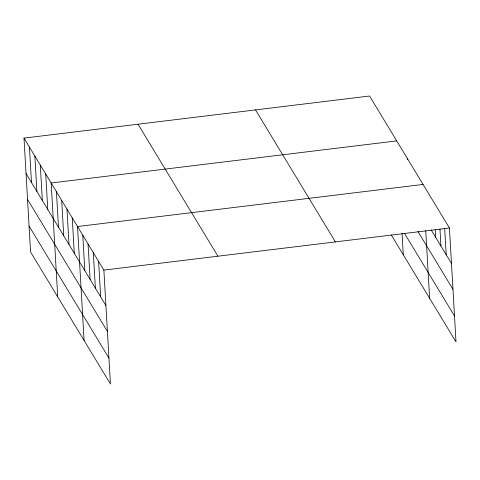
<?xml version="1.0" encoding="UTF-8"?>
<svg xmlns="http://www.w3.org/2000/svg" width="480" height="480" viewBox="0 0 480 480"><rect width="100%" height="100%" fill="white"/><g stroke="black" fill="none" stroke-linecap="round" stroke-linejoin="round"><path stroke-width="0.72" d="M24 138.102L103.872 270.09L110.436 383.982L30.564 251.994L24 138.102L369.564 96.018L449.436 228.006L456 341.898L391.26 234.912M396.72 140.898L51.156 182.982L57.72 296.868M423.078 184.452L77.514 226.536L84.078 340.422M103.872 270.09L449.436 228.006M431.142 229.842L451.476 263.442M417.954 231.468L452.97 289.332M404.43 233.25L454.506 316.008M255.528 109.908L335.4 241.896M138.036 124.218L217.908 256.206M26.046 173.538L105.912 305.526M27.534 199.428L107.406 331.416M29.076 226.104L108.942 358.092M444.672 228.156L446.202 254.73M439.956 229.038L440.934 246.018M435.234 229.926L435.66 237.306M425.742 230.676L429.642 298.338M407.262 158.316L407.346 159.792M402.042 233.208L403.284 254.784M98.598 261.378L100.644 296.814M93.324 252.666L95.37 288.102M88.056 243.96L90.096 279.39M82.782 235.248L84.828 270.678M72.24 217.824L74.286 253.26M66.972 209.112L69.012 244.548M61.698 200.4L63.744 235.836M56.43 191.688L58.47 227.124M45.726 174.006L47.766 209.436M40.296 165.03L42.336 200.466M34.86 156.054L36.906 191.49M29.43 147.078L31.476 182.514"/></g></svg>
